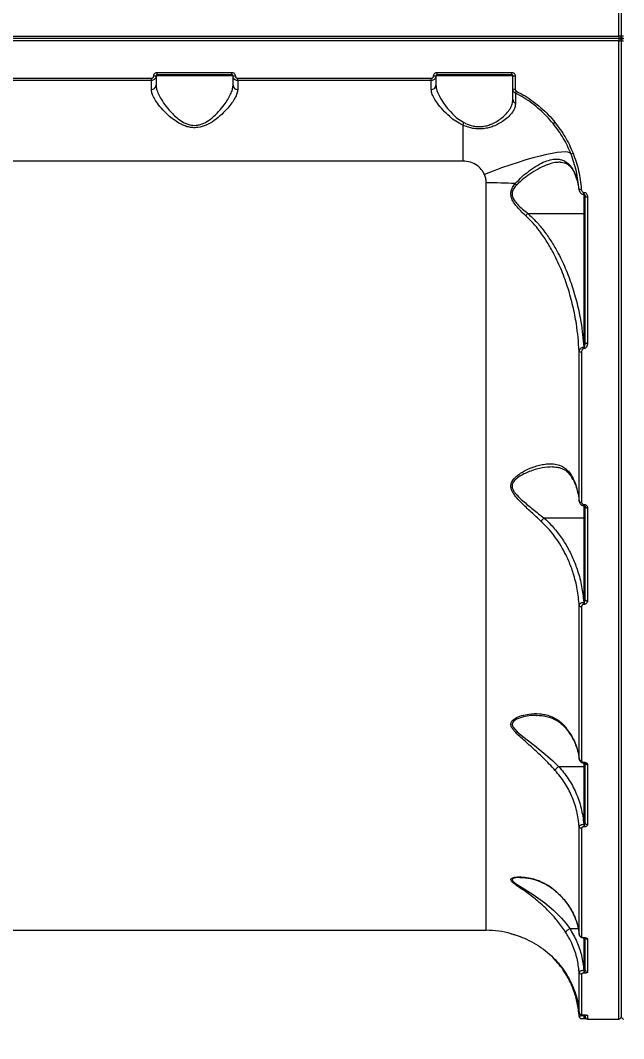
# Model space of a CAD drawing. Header units: millimetres. Extents: x -8327 to 9087, y -6583 to 5996.
# Drawn here: x -1057.7 to -799, y 2234.5 to 2670.7 of the extents above; entities that cross this region are included whole.
import ezdxf

# ---------------------------------------------------------------- set-up
doc = ezdxf.new("R2010")
doc.units = ezdxf.units.MM
for name, color, linetype in [('DIKOM_ОБЪЕКТ', 7, 'Continuous'), ('DIKOM_РАЗМЕР_ЗОНА', 7, 'Continuous'), ('DIKOM_РАЗМЕР_ОБЪЕКТА', 7, 'Continuous')]:
    doc.layers.add(name, color=color, linetype=linetype)
doc.styles.add('style1', font='arial.ttf', dxfattribs={"width": 0.8})
doc.dimstyles.new('1-50', dxfattribs={"dimtxt": 300, "dimasz": 200, "dimexe": 100, "dimexo": 0, "dimgap": 100, "dimtad": 1, "dimtxsty": 'style1', "dimcen": 200, "dimclrd": 7, "dimclre": 7, "dimclrt": 7, "dimadec": 1, "dimazin": 2, "dimtfac": 1, "dimtmove": 0, "dimatfit": 2, "dimfxl": 0, "dimlwd": 25, "dimlwe": 18, "dimarcsym": 0})

# ---------------------------------------------------------------- blocks, each defined once
blk = doc.blocks.new('*D10')
at = {"layer": 'Defpoints', "color": 0, "transparency": 16777216}
for p in [(-465.57, 4500.84), (-6842.48, -4044.98), (-465.57, -4044.98)]:
    blk.add_point(p, dxfattribs=at)
at = {"layer": 'DIKOM_РАЗМЕР_ОБЪЕКТА', "color": 7, "lineweight": 18, "transparency": 16777216}
for p, q in [((-465.57, 4500.84), (-6942.48, 4500.84)), ((-465.57, -4044.98), (-6942.48, -4044.98))]:
    blk.add_line(p, q, dxfattribs=at)
at = {"layer": 'DIKOM_РАЗМЕР_ОБЪЕКТА', "color": 7, "lineweight": 25, "transparency": 16777216}
blk.add_line((-6842.48, 4300.84), (-6842.48, -3844.98), dxfattribs=at)
at = {"layer": 'DIKOM_РАЗМЕР_ОБЪЕКТА', "color": 7, "transparency": 16777216}
for points in [[(-6875.82, 4300.84), (-6809.15, 4300.84), (-6842.48, 4500.84)], [(-6875.82, -3844.98), (-6809.15, -3844.98), (-6842.48, -4044.98)]]:
    blk.add_solid(points, dxfattribs=at)
at = {"layer": 'DIKOM_РАЗМЕР_ОБЪЕКТА', "color": 7, "transparency": 16777216, "insert": (-7095.66, 227.93), "char_height": 300, "attachment_point": 5, "rotation": 90, "style": 'style1'}
blk.add_mtext('8550', dxfattribs=at)
blk = doc.blocks.new('*D11')
at = {"layer": 'Defpoints', "color": 0, "transparency": 16777216}
for p in [(-800.04, 5995.67), (-7876.63, -5539.81), (-800.04, -5539.81)]:
    blk.add_point(p, dxfattribs=at)
at = {"layer": 'DIKOM_РАЗМЕР_ЗОНА', "color": 7, "lineweight": 18, "transparency": 16777216}
for p, q in [((-800.04, 5995.67), (-7976.63, 5995.67)), ((-800.04, -5539.81), (-7976.63, -5539.81))]:
    blk.add_line(p, q, dxfattribs=at)
at = {"layer": 'DIKOM_РАЗМЕР_ЗОНА', "color": 7, "lineweight": 25, "transparency": 16777216}
blk.add_line((-7876.63, 5795.67), (-7876.63, -5339.81), dxfattribs=at)
at = {"layer": 'DIKOM_РАЗМЕР_ЗОНА', "color": 7, "transparency": 16777216}
for points in [[(-7909.96, 5795.67), (-7843.29, 5795.67), (-7876.63, 5995.67)], [(-7909.96, -5339.81), (-7843.29, -5339.81), (-7876.63, -5539.81)]]:
    blk.add_solid(points, dxfattribs=at)
at = {"layer": 'DIKOM_РАЗМЕР_ЗОНА', "color": 7, "transparency": 16777216, "insert": (-8129.8, 227.93), "char_height": 300, "attachment_point": 5, "rotation": 90, "style": 'style1'}
blk.add_mtext('11550', dxfattribs=at)

msp = doc.modelspace()

# ---------------------------------------------------------------- linework, layer by layer
at = {"layer": 'DIKOM_ОБЪЕКТ', "color": 7, "linetype": 'Continuous', "lineweight": 15}
for p, q in [((-801.039, 2663.931), (-801.039, 3082.929)), ((-800.039, 3081.928), (-800.039, 2663.928)), ((-1285.039, 2663.931), (-801.039, 2663.931)), ((-801.039, 2662.929), (-1285.039, 2662.929)), ((-801.039, 2661.926), (-1285.039, 2661.926)), ((-801.039, 2663.931), (-801.039, 2662.929)), ((-801.039, 2662.929), (-801.039, 2661.926)), ((-801.039, 2242.928), (-801.039, 2661.926)), ((-800.039, 2663.928), (-800.039, 2661.929)), ((-800.039, 2661.929), (-800.039, 2243.928)), ((-999.039, 2648.394), (-967.039, 2648.394)), ((-999.039, 2647.428), (-999.039, 2648.394)), ((-967.039, 2647.428), (-967.039, 2648.394)), ((-879.039, 2648.394), (-847.039, 2648.394)), ((-879.039, 2647.428), (-879.039, 2648.394)), ((-847.039, 2647.428), (-847.039, 2648.394)), ((-1084.539, 2645.888), (-1001.539, 2645.888)), ((-1001.539, 2644.928), (-1084.539, 2644.928)), ((-1001.539, 2644.928), (-1001.539, 2645.888)), ((-1001.539, 2641.071), (-1001.539, 2644.928)), ((-999.54, 2646.928), (-999.54, 2642.878)), ((-966.54, 2646.928), (-999.54, 2646.928)), ((-967.039, 2647.428), (-999.039, 2647.428)), ((-966.54, 2642.878), (-966.54, 2646.928)), ((-964.539, 2645.888), (-881.539, 2645.888)), ((-964.539, 2644.928), (-964.539, 2645.888)), ((-964.539, 2644.928), (-964.539, 2641.071)), ((-881.539, 2644.928), (-964.539, 2644.928)), ((-881.539, 2644.928), (-881.539, 2645.888)), ((-881.539, 2641.071), (-881.539, 2644.928)), ((-879.539, 2646.928), (-879.539, 2642.878)), ((-846.539, 2646.928), (-879.539, 2646.928)), ((-847.039, 2647.428), (-879.039, 2647.428)), ((-846.539, 2641.315), (-846.539, 2646.928)), ((-845.539, 2646.89), (-845.539, 2641.264)), ((-868.04, 2625.835), (-868.04, 2610.426)), ((-868.04, 2610.426), (-1218.039, 2610.426)), ((-819.937, 2604.778), (-819.927, 2604.754)), ((-857.989, 2280.929), (-857.989, 2601.081)), ((-816.134, 2597.025), (-816.039, 2597.025)), ((-816.134, 2596.182), (-816.134, 2597.025)), ((-816.134, 2596.182), (-816.039, 2596.182)), ((-816.039, 2596.182), (-816.039, 2597.025)), ((-816.039, 2588.012), (-816.039, 2596.192)), ((-815.539, 2532.728), (-815.539, 2595.244)), ((-814.539, 2595.083), (-814.539, 2532.417)), ((-840.152, 2588.012), (-816.039, 2588.012)), ((-816.039, 2530.723), (-816.039, 2588.012)), ((-816.161, 2530.723), (-816.039, 2530.723)), ((-816.161, 2530.723), (-816.161, 2530.076)), ((-816.039, 2530.076), (-816.161, 2530.076)), ((-816.039, 2530.723), (-816.039, 2530.076)), ((-818.097, 2464.734), (-818.097, 2528.913)), ((-817.099, 2528.617), (-817.099, 2464.295)), ((-818.163, 2465.024), (-818.129, 2464.6)), ((-816.072, 2463.323), (-816.039, 2463.323)), ((-816.072, 2462.798), (-816.072, 2463.323)), ((-816.072, 2462.798), (-816.039, 2462.798)), ((-816.039, 2462.798), (-816.039, 2463.323)), ((-816.039, 2457.576), (-816.039, 2462.799)), ((-815.539, 2422.617), (-815.539, 2462.385)), ((-814.539, 2461.907), (-814.539, 2422.043)), ((-833.199, 2457.576), (-816.039, 2457.576)), ((-816.039, 2421.421), (-816.039, 2457.576)), ((-816.143, 2421.421), (-816.039, 2421.421)), ((-816.143, 2421.421), (-816.143, 2420.522)), ((-816.039, 2421.421), (-816.039, 2420.522)), ((-818.097, 2354.262), (-818.097, 2420.093)), ((-817.099, 2419.556), (-817.099, 2353.579)), ((-816.039, 2420.522), (-816.143, 2420.522)), ((-826.927, 2351.158), (-816.039, 2351.158)), ((-816.095, 2352.9), (-816.039, 2352.9)), ((-816.095, 2352.638), (-816.095, 2352.9)), ((-816.095, 2352.638), (-816.039, 2352.638)), ((-816.039, 2352.638), (-816.039, 2352.9)), ((-816.039, 2351.158), (-816.039, 2352.605)), ((-816.039, 2326.357), (-816.039, 2351.158)), ((-815.539, 2326.969), (-815.539, 2352.628)), ((-814.539, 2351.887), (-814.539, 2326.167)), ((-818.097, 2279.078), (-818.097, 2325.364)), ((-816.119, 2326.357), (-816.039, 2326.357)), ((-816.119, 2326.357), (-816.119, 2325.227)), ((-816.039, 2325.227), (-816.119, 2325.227)), ((-816.039, 2326.357), (-816.039, 2325.227)), ((-817.099, 2324.617), (-817.099, 2278.229)), ((-843.169, 2303.482), (-843.593, 2303.484)), ((-822.154, 2281.699), (-818.524, 2281.699)), ((-1228.089, 2280.929), (-857.989, 2280.929)), ((-816.119, 2277.818), (-816.039, 2277.818)), ((-816.119, 2277.735), (-816.119, 2277.818)), ((-816.119, 2277.735), (-816.039, 2277.735)), ((-816.119, 2277.735), (-816.119, 2277.735)), ((-816.039, 2277.735), (-816.039, 2277.818)), ((-816.039, 2263.817), (-816.039, 2277.735)), ((-815.539, 2263.942), (-815.539, 2277.569)), ((-814.539, 2277.192), (-814.539, 2262.99)), ((-816.095, 2263.817), (-816.039, 2263.817)), ((-816.095, 2263.817), (-816.095, 2262.534)), ((-816.039, 2263.817), (-816.039, 2262.534)), ((-818.097, 2245.724), (-818.097, 2263.115)), ((-817.099, 2262.231), (-817.099, 2244.801)), ((-816.039, 2262.534), (-816.095, 2262.534)), ((-816.143, 2244.691), (-816.039, 2244.691)), ((-816.143, 2244.687), (-816.143, 2244.691)), ((-816.143, 2244.687), (-816.039, 2244.687)), ((-816.107, 2244.685), (-816.072, 2244.432)), ((-816.072, 2244.432), (-816.039, 2244.432)), ((-816.072, 2244.432), (-816.072, 2243.097)), ((-816.072, 2243.097), (-816.039, 2243.097)), ((-816.039, 2244.687), (-816.039, 2244.691)), ((-816.039, 2244.432), (-816.039, 2244.684)), ((-816.039, 2244.432), (-816.039, 2243.097)), ((-815.539, 2243.928), (-815.539, 2244.532)), ((-814.539, 2244.525), (-814.539, 2242.928)), ((-814.539, 2242.928), (-801.039, 2242.928))]:
    msp.add_line(p, q, dxfattribs=at)
at = {"layer": 'DIKOM_ОБЪЕКТ', "color": 7, "linetype": 'Continuous', "lineweight": 15, "flags": 128}
for points in [[(-821.646, 2613.544), (-822.123, 2613.959), (-822.962, 2614.222), (-824.155, 2614.332), (-825.689, 2614.287), (-827.549, 2614.086), (-829.717, 2613.733), (-832.172, 2613.232), (-834.89, 2612.585), (-837.843, 2611.802), (-841.002, 2610.888), (-844.336, 2609.853), (-847.813, 2608.707), (-851.398, 2607.462), (-855.055, 2606.129), (-858.749, 2604.723)], [(-819.993, 2605.107), (-819.963, 2604.855), (-819.937, 2604.778)], [(-815.539, 2588.177), (-815.549, 2588.145), (-815.577, 2588.114), (-815.624, 2588.085), (-815.686, 2588.06), (-815.762, 2588.04), (-815.848, 2588.025), (-815.942, 2588.015), (-816.039, 2588.012)], [(-815.539, 2532.728), (-815.52, 2532.667), (-815.463, 2532.609), (-815.371, 2532.555), (-815.246, 2532.508), (-815.095, 2532.469), (-814.922, 2532.44), (-814.735, 2532.423), (-814.539, 2532.417)], [(-818.097, 2464.734), (-818.066, 2464.647), (-818.001, 2464.564), (-817.904, 2464.488), (-817.78, 2464.422), (-817.632, 2464.368), (-817.465, 2464.328), (-817.285, 2464.304), (-817.099, 2464.295)], [(-815.539, 2462.385), (-815.52, 2462.292), (-815.463, 2462.202), (-815.371, 2462.12), (-815.246, 2462.047), (-815.095, 2461.987), (-814.922, 2461.943), (-814.735, 2461.916), (-814.539, 2461.907)], [(-815.539, 2457.737), (-815.549, 2457.706), (-815.577, 2457.675), (-815.624, 2457.648), (-815.686, 2457.623), (-815.762, 2457.603), (-815.848, 2457.588), (-815.942, 2457.579), (-816.039, 2457.576)], [(-815.539, 2422.617), (-815.52, 2422.505), (-815.463, 2422.397), (-815.371, 2422.298), (-815.246, 2422.211), (-815.095, 2422.14), (-814.922, 2422.087), (-814.735, 2422.054), (-814.539, 2422.043)], [(-836.477, 2372.892), (-838.775, 2372.894), (-841.993, 2372.382), (-844.956, 2371.337), (-846.438, 2370.249), (-846.86, 2369.278), (-846.678, 2368.342), (-846.549, 2368.083), (-845.754, 2367.013), (-844.709, 2365.99), (-842.311, 2364.007), (-837.363, 2360.165), (-832.383, 2356.128), (-829.596, 2353.672), (-826.93, 2351.158), (-826.93, 2351.157), (-826.93, 2351.157)], [(-815.539, 2351.321), (-815.549, 2351.289), (-815.577, 2351.259), (-815.624, 2351.231), (-815.686, 2351.206), (-815.762, 2351.186), (-815.848, 2351.17), (-815.942, 2351.161), (-816.039, 2351.158)], [(-843.593, 2303.484), (-844.699, 2303.488), (-846.352, 2303.128), (-846.83, 2302.728), (-846.734, 2302.183), (-846.729, 2302.175), (-846.582, 2301.985), (-845.372, 2301.009), (-842.789, 2299.409), (-837.854, 2296.318), (-832.849, 2292.708), (-829.188, 2289.567), (-825.75, 2286.102), (-823.88, 2283.93), (-822.162, 2281.699), (-822.161, 2281.697), (-822.161, 2281.697)]]:
    msp.add_lwpolyline(points, dxfattribs=at)
at = {"layer": 'DIKOM_ОБЪЕКТ', "color": 7, "linetype": 'Continuous', "lineweight": 15}
for centre, radius, start, end in [((-800.8, 2554.813), 109.118, 89.60086, 90.12591), ((-801.039, 2663.928), 1, 270, 0), ((-801.039, 2661.928), 1, 0, 90), ((-800.746, 2748.773), 86.847, 269.80677, 270.46646), ((-799.279, 2554.76), 109.171, 89.87417, 90.39902), ((-799.039, 2663.928), 1, 180, 270), ((-799.039, 2661.928), 1, 90, 180), ((-799.332, 2748.823), 86.898, 269.53371, 270.1931), ((-1000.29, 2653.467), 6.581, 267.82465, 276.54487), ((-965.789, 2653.476), 6.59, 263.46048, 272.17105), ((-880.29, 2653.469), 6.583, 267.82618, 276.54334), ((-845.789, 2653.467), 6.581, 263.45513, 272.17535), ((-1001.448, 2642.98), 1.911, 267.24616, 356.95279), ((-964.631, 2642.98), 1.911, 183.05735, 272.75049), ((-881.448, 2642.98), 1.911, 267.24951, 356.94265), ((-845.79, 2646.13), 4.872, 261.15423, 272.94927), ((-853.671, 2644.509), 9.616, 328.82578, 334.50277), ((-844.78, 2636.883), 1.761, 181.82841, 248.86806), ((-874.417, 2629.797), 7.508, 328.15119, 337.14053), ((-830.888, 2629.629), 3.541, 297.42811, 312.82021), ((-821.802, 2615.921), 2.382, 273.76967, 297.07182), ((-857.866, 2364.717), 236.364, 87.00389, 90.02989), ((-841.308, 2605.229), 6.137, 226.76814, 234.31765), ((-817.561, 2600.262), 1.972, 250.87535, 280.19289), ((-814.782, 2596.755), 1.69, 243.39425, 278.27075), ((-834.021, 2582.033), 8.564, 135.72003, 144.59758), ((-817.302, 2529.762), 1.163, 226.87458, 280.02624), ((-817.249, 2420.473), 0.929, 204.11883, 279.26659), ((-817.203, 2354.498), 0.925, 194.80412, 276.41751), ((-814.638, 2352.829), 0.947, 200.98778, 275.9509), ((-817.178, 2325.55), 0.937, 191.50243, 274.84988), ((-814.628, 2327.08), 0.918, 186.99049, 275.5734), ((-857.989, 2240.928), 40, 74.5152, 90), ((-817.135, 2279.197), 0.968, 187.04495, 272.13936), ((-814.551, 2278.22), 1.029, 217.70968, 270.63968), ((-814.562, 2263.967), 0.977, 181.45813, 271.35397), ((-817.12, 2263.213), 0.982, 185.68249, 271.19172), ((-817.101, 2245.799), 0.998, 184.34689, 270.10476), ((-814.539, 2243.928), 1, 180, 270), ((-814.54, 2245.528), 1.003, 243.22775, 270.01177), ((-801.039, 2243.928), 1, 270, 0), ((-799.039, 2243.928), 1, 180, 270)]:
    msp.add_arc(centre, radius, start, end, dxfattribs=at)
for points, knots in [([(-1000.539, 2646.89), (-1000.532, 2647.001), (-1000.514, 2647.281), (-1000.334, 2647.704), (-999.995, 2648.085), (-999.545, 2648.344), (-999.208, 2648.377), (-999.039, 2648.394)], [0, 0, 0, 0, 0.1418074, 0.3567511, 0.571307, 0.7856827, 1, 1, 1, 1]), ([(-967.039, 2648.394), (-966.929, 2648.387), (-966.651, 2648.368), (-966.229, 2648.188), (-965.848, 2647.848), (-965.589, 2647.398), (-965.556, 2647.059), (-965.539, 2646.89)], [0, 0, 0, 0, 0.1406966, 0.3551322, 0.5698777, 0.7849253, 1, 1, 1, 1]), ([(-880.539, 2646.89), (-880.532, 2647.001), (-880.514, 2647.281), (-880.334, 2647.704), (-879.995, 2648.085), (-879.545, 2648.344), (-879.208, 2648.377), (-879.039, 2648.394)], [0, 0, 0, 0, 0.1418159, 0.3567339, 0.57137, 0.7856698, 1, 1, 1, 1]), ([(-847.039, 2648.394), (-846.929, 2648.387), (-846.651, 2648.368), (-846.229, 2648.188), (-845.848, 2647.848), (-845.589, 2647.397), (-845.556, 2647.059), (-845.539, 2646.89)], [0, 0, 0, 0, 0.1406037, 0.3551452, 0.5699027, 0.7849133, 1, 1, 1, 1]), ([(-999.54, 2646.928), (-999.549, 2646.781), (-999.574, 2646.408), (-999.814, 2645.846), (-1000.266, 2645.339), (-1000.865, 2644.995), (-1001.315, 2644.951), (-1001.539, 2644.928)], [0, 0, 0, 0, 0.14174622, 0.35640857, 0.57095612, 0.78544764, 1, 1, 1, 1]), ([(-1001.539, 2645.888), (-1001.427, 2645.899), (-1001.202, 2645.921), (-1000.903, 2646.094), (-1000.676, 2646.348), (-1000.557, 2646.63), (-1000.544, 2646.816), (-1000.539, 2646.89)], [0, 0, 0, 0, 0.2141783, 0.4285698, 0.643208, 0.8580825, 1, 1, 1, 1]), ([(-999.039, 2647.428), (-999.096, 2647.423), (-999.208, 2647.412), (-999.358, 2647.326), (-999.471, 2647.199), (-999.531, 2647.058), (-999.537, 2646.965), (-999.54, 2646.928)], [0, 0, 0, 0, 0.2139889, 0.4282632, 0.6427117, 0.8577984, 1, 1, 1, 1]), ([(-966.54, 2646.928), (-966.545, 2646.985), (-966.556, 2647.097), (-966.642, 2647.247), (-966.769, 2647.36), (-966.91, 2647.42), (-967.003, 2647.426), (-967.039, 2647.428)], [0, 0, 0, 0, 0.21530992, 0.43072432, 0.64527714, 0.85960956, 1, 1, 1, 1]), ([(-964.539, 2644.928), (-964.686, 2644.938), (-965.057, 2644.963), (-965.62, 2645.202), (-966.128, 2645.654), (-966.473, 2646.254), (-966.517, 2646.704), (-966.54, 2646.928)], [0, 0, 0, 0, 0.14072, 0.3554797, 0.5703083, 0.7851707, 1, 1, 1, 1]), ([(-965.539, 2646.89), (-965.528, 2646.778), (-965.506, 2646.552), (-965.334, 2646.252), (-965.08, 2646.025), (-964.799, 2645.905), (-964.613, 2645.893), (-964.539, 2645.888)], [0, 0, 0, 0, 0.2151818, 0.4301697, 0.6449691, 0.8594255, 1, 1, 1, 1]), ([(-879.539, 2646.928), (-879.549, 2646.781), (-879.574, 2646.408), (-879.814, 2645.846), (-880.266, 2645.339), (-880.865, 2644.995), (-881.315, 2644.951), (-881.539, 2644.928)], [0, 0, 0, 0, 0.1417421, 0.3564272, 0.5709686, 0.7854539, 1, 1, 1, 1]), ([(-881.539, 2645.888), (-881.427, 2645.899), (-881.202, 2645.921), (-880.903, 2646.094), (-880.677, 2646.348), (-880.556, 2646.63), (-880.544, 2646.816), (-880.539, 2646.89)], [0, 0, 0, 0, 0.21430542, 0.42867406, 0.6431883, 0.85809768, 1, 1, 1, 1]), ([(-879.039, 2647.428), (-879.096, 2647.423), (-879.208, 2647.412), (-879.358, 2647.326), (-879.471, 2647.199), (-879.531, 2647.058), (-879.537, 2646.965), (-879.539, 2646.928)], [0, 0, 0, 0, 0.2140098, 0.4280394, 0.6427104, 0.857818, 1, 1, 1, 1]), ([(-846.539, 2646.928), (-846.545, 2646.985), (-846.556, 2647.097), (-846.642, 2647.247), (-846.769, 2647.36), (-846.91, 2647.42), (-847.003, 2647.426), (-847.039, 2647.428)], [0, 0, 0, 0, 0.21532164, 0.43074776, 0.64553889, 0.85960192, 1, 1, 1, 1]), ([(-964.539, 2641.071), (-964.601, 2640.526), (-964.726, 2639.417), (-965.649, 2637.444), (-967.002, 2635.315), (-968.874, 2632.947), (-971.336, 2630.369), (-974.412, 2627.799), (-977.829, 2625.755), (-980.941, 2624.809), (-983.386, 2624.679), (-985.255, 2624.895), (-987.101, 2625.416), (-989.206, 2626.332), (-991.464, 2627.717), (-994.103, 2629.799), (-996.711, 2632.365), (-998.919, 2635.066), (-1000.464, 2637.492), (-1001.372, 2639.48), (-1001.487, 2640.572), (-1001.539, 2641.071)], [0, 0, 0, 0, 0.0545834, 0.1110314, 0.165947, 0.2220147, 0.2890712, 0.3579619, 0.4226743, 0.4774027, 0.5047503, 0.5330994, 0.5623539, 0.5923827, 0.6398895, 0.6885856, 0.7592828, 0.8320601, 0.8901594, 0.9498665, 1, 1, 1, 1]), ([(-999.54, 2642.878), (-999.492, 2642.354), (-999.391, 2641.218), (-998.588, 2639.137), (-997.233, 2636.624), (-995.264, 2633.779), (-992.969, 2631.105), (-990.592, 2628.89), (-988.6, 2627.438), (-986.693, 2626.454), (-984.761, 2625.8), (-983.03, 2625.656), (-981.408, 2625.847), (-980.123, 2626.173), (-977.932, 2627.119), (-975.334, 2628.955), (-972.607, 2631.635), (-970.427, 2634.319), (-968.744, 2636.82), (-967.549, 2639.029), (-966.714, 2641.113), (-966.598, 2642.284), (-966.54, 2642.878)], [0, 0, 0, 0, 0.0507141, 0.1099133, 0.170725, 0.2426519, 0.3164748, 0.3637487, 0.4119895, 0.4400455, 0.4688592, 0.5100987, 0.521085, 0.546817, 0.5734101, 0.6369347, 0.7046128, 0.7741506, 0.8302516, 0.8873308, 0.9428804, 1, 1, 1, 1]), ([(-868.04, 2625.835), (-869.062, 2626.357), (-871.112, 2627.404), (-873.956, 2629.68), (-876.662, 2632.295), (-878.882, 2635.02), (-880.435, 2637.437), (-881.366, 2639.455), (-881.484, 2640.557), (-881.539, 2641.071)], [0, 0, 0, 0, 0.12814653, 0.25673435, 0.42681167, 0.59688083, 0.73730977, 0.87757177, 1, 1, 1, 1]), ([(-879.539, 2642.878), (-879.49, 2642.338), (-879.384, 2641.182), (-878.557, 2639.071), (-877.186, 2636.549), (-875.205, 2633.696), (-872.824, 2630.965), (-870.285, 2628.572), (-868.436, 2627.449), (-867.499, 2626.88)], [0, 0, 0, 0, 0.1227089, 0.26246, 0.4060128, 0.5749232, 0.7482601, 0.872362, 1, 1, 1, 1]), ([(-845.443, 2639.531), (-845.495, 2639.559), (-845.744, 2639.694), (-846.127, 2640.042), (-846.473, 2640.64), (-846.517, 2641.09), (-846.539, 2641.315)], [0, 0, 0, 0, 0.0805659, 0.3870606, 0.693617, 1, 1, 1, 1]), ([(-846.539, 2636.826), (-846.539, 2637.673), (-846.539, 2639.415), (-846.539, 2640.989), (-846.539, 2641.206), (-846.539, 2641.315)], [0, 0, 0, 0, 0.3175214, 0.6539196, 1, 1, 1, 1]), ([(-845.539, 2641.264), (-845.528, 2641.151), (-845.506, 2640.925), (-845.333, 2640.626), (-845.142, 2640.452), (-845.017, 2640.384), (-844.991, 2640.37)], [0, 0, 0, 0, 0.3066727, 0.6131873, 0.9195053, 1, 1, 1, 1]), ([(-845.443, 2639.531), (-845.442, 2639.435), (-845.439, 2639.241), (-845.43, 2637.833), (-845.421, 2636.352), (-845.416, 2635.488), (-845.414, 2635.24)], [0, 0, 0, 0, 0.3362302, 0.6822337, 0.9087819, 1, 1, 1, 1]), ([(-829.256, 2626.486), (-831.095, 2628.547), (-833.88, 2631.669), (-838.268, 2635.162), (-841.755, 2637.552), (-844.226, 2638.878), (-845.443, 2639.531)], [0, 0, 0, 0, 0.3951671, 0.5986672, 0.8021786, 1, 1, 1, 1]), ([(-844.991, 2640.37), (-843.75, 2639.701), (-841.266, 2638.364), (-837.768, 2635.977), (-834.439, 2633.301), (-831.303, 2630.338), (-829.421, 2628.133), (-828.48, 2627.031)], [0, 0, 0, 0, 0.1976857, 0.3953851, 0.5930936, 0.7965396, 1, 1, 1, 1]), ([(-845.414, 2635.24), (-845.474, 2634.626), (-845.596, 2633.38), (-846.601, 2631.466), (-848.178, 2629.557), (-850.176, 2627.864), (-852.468, 2626.417), (-854.684, 2625.38), (-856.928, 2624.659), (-859.071, 2624.25), (-861.351, 2624.142), (-864.196, 2624.442), (-866.446, 2625.137), (-867.826, 2625.741), (-868.04, 2625.835)], [0, 0, 0, 0, 0.10847684, 0.22021734, 0.32764457, 0.43830326, 0.52379708, 0.61150316, 0.67450955, 0.73908705, 0.80276938, 0.86889279, 0.97972773, 1, 1, 1, 1]), ([(-867.499, 2626.88), (-867.303, 2626.782), (-866.048, 2626.154), (-864.064, 2625.453), (-861.561, 2625.137), (-860.152, 2625.187), (-858.723, 2625.366), (-857.279, 2625.687), (-855.217, 2626.45), (-853.147, 2627.553), (-851.035, 2629.062), (-849.155, 2630.852), (-847.688, 2632.836), (-846.726, 2634.857), (-846.602, 2636.164), (-846.539, 2636.826)], [0, 0, 0, 0, 0.0200969, 0.1287264, 0.1852695, 0.2440013, 0.2548611, 0.3167945, 0.3805876, 0.4664175, 0.5546284, 0.663825, 0.7761658, 0.886557, 1, 1, 1, 1]), ([(-821.646, 2613.544), (-822.654, 2615.816), (-824.693, 2620.413), (-827.723, 2624.446), (-829.256, 2626.486)], [0, 0, 0, 0, 0.4941579, 1, 1, 1, 1]), ([(-828.48, 2627.031), (-826.951, 2624.995), (-823.856, 2620.875), (-821.772, 2616.177), (-820.718, 2613.8)], [0, 0, 0, 0, 0.49416821, 1, 1, 1, 1]), ([(-818.207, 2598.399), (-818.478, 2600.953), (-819.025, 2606.125), (-820.765, 2611.051), (-821.646, 2613.544)], [0, 0, 0, 0, 0.493842, 1, 1, 1, 1]), ([(-820.718, 2613.8), (-819.84, 2611.315), (-818.06, 2606.281), (-817.497, 2600.996), (-817.212, 2598.321)], [0, 0, 0, 0, 0.49384421, 1, 1, 1, 1]), ([(-858.749, 2604.723), (-859.016, 2605.242), (-859.765, 2606.696), (-861.771, 2608.621), (-864.721, 2610.137), (-866.926, 2610.329), (-868.04, 2610.426)], [0, 0, 0, 0, 0.1529661, 0.4283752, 0.7114369, 1, 1, 1, 1]), ([(-845.512, 2600.758), (-844.538, 2601.805), (-842.59, 2603.902), (-839.293, 2606.459), (-835.988, 2608.687), (-832.787, 2610.292), (-829.865, 2611.2), (-827.362, 2611.401), (-825.187, 2610.951), (-823.319, 2609.947), (-821.687, 2608.3), (-820.617, 2606.565), (-820.114, 2605.39), (-819.993, 2605.107)], [0, 0, 0, 0, 0.10367808, 0.20754412, 0.32057453, 0.43354139, 0.53381274, 0.63400169, 0.71848951, 0.80291191, 0.88795929, 0.97292515, 1, 1, 1, 1]), ([(-826.297, 2609.908), (-826.981, 2609.896), (-828.591, 2609.87), (-831.448, 2609.032), (-834.824, 2607.562), (-838.307, 2605.509), (-841.758, 2603.136), (-843.838, 2601.214), (-844.888, 2600.244)], [0, 0, 0, 0, 0.1225427, 0.2885967, 0.4728293, 0.6613433, 0.8291017, 1, 1, 1, 1]), ([(-826.301, 2609.939), (-826.127, 2609.947), (-825.484, 2609.973), (-824.513, 2609.753), (-823.403, 2609.297), (-822.443, 2608.603), (-821.561, 2607.687), (-820.778, 2606.526), (-820.23, 2605.525), (-819.993, 2604.883), (-819.944, 2604.75)], [0, 0, 0, 0, 0.06228844, 0.23081325, 0.40626902, 0.5534161, 0.69226467, 0.83998276, 0.96686737, 1, 1, 1, 1]), ([(-857.989, 2601.081), (-857.99, 2601.139), (-857.994, 2601.779), (-858.122, 2603.033), (-858.537, 2604.152), (-858.749, 2604.723)], [0, 0, 0, 0, 0.04684276, 0.51425449, 1, 1, 1, 1]), ([(-819.993, 2605.107), (-819.625, 2604.128), (-818.798, 2601.929), (-818.418, 2599.658), (-818.207, 2598.399)], [0, 0, 0, 0, 0.4451135, 1, 1, 1, 1]), ([(-819.989, 2604.76), (-819.9, 2604.545), (-819.437, 2603.436), (-818.824, 2601.388), (-818.373, 2599.419), (-818.266, 2598.363), (-818.254, 2598.24)], [0, 0, 0, 0, 0.1011207, 0.5220014, 0.9441431, 1, 1, 1, 1]), ([(-841.002, 2586.994), (-841.737, 2587.68), (-843.216, 2589.059), (-845.126, 2591.158), (-846.631, 2593.303), (-847.429, 2595.332), (-847.4, 2597.353), (-846.722, 2599.145), (-845.926, 2600.206), (-845.512, 2600.758)], [0, 0, 0, 0, 0.1836436, 0.3692309, 0.5090729, 0.652207, 0.7508437, 0.8702118, 1, 1, 1, 1]), ([(-844.888, 2600.244), (-845.321, 2599.76), (-846.138, 2598.845), (-846.869, 2597.246), (-846.899, 2595.523), (-846.409, 2594.377), (-845.648, 2593.13), (-844.458, 2591.7), (-842.47, 2589.834), (-840.925, 2588.62), (-840.152, 2588.012)], [0, 0, 0, 0, 0.1297904, 0.2451217, 0.3384577, 0.4557931, 0.4772348, 0.6177333, 0.8086953, 1, 1, 1, 1]), ([(-818.184, 2598.249), (-818.182, 2598.21), (-818.166, 2597.86), (-817.923, 2597.279), (-817.423, 2596.637), (-816.811, 2596.289), (-816.352, 2596.141), (-816.136, 2596.183), (-816.132, 2596.184)], [0, 0, 0, 0, 0.0374356, 0.3320799, 0.5751396, 0.7923738, 0.9964118, 1, 1, 1, 1]), ([(-817.212, 2598.321), (-817.187, 2598.155), (-817.138, 2597.828), (-816.908, 2597.425), (-816.623, 2597.162), (-816.358, 2597.041), (-816.196, 2597.029), (-816.134, 2597.025)], [0, 0, 0, 0, 0.27349524, 0.53930989, 0.73864437, 0.89897142, 1, 1, 1, 1]), ([(-816.1, 2596.171), (-816.084, 2596.175), (-816.054, 2596.184), (-816.002, 2596.18), (-815.934, 2596.155), (-815.821, 2596.074), (-815.674, 2595.877), (-815.555, 2595.583), (-815.557, 2595.351), (-815.558, 2595.243)], [0, 0, 0, 0, 0.0414649, 0.0760092, 0.1212367, 0.2248702, 0.4218138, 0.7317733, 1, 1, 1, 1]), ([(-816.039, 2597.025), (-815.93, 2597.016), (-815.676, 2596.994), (-815.286, 2596.793), (-814.902, 2596.404), (-814.601, 2595.81), (-814.561, 2595.334), (-814.539, 2595.083)], [0, 0, 0, 0, 0.120536, 0.2783676, 0.4706366, 0.7208555, 1, 1, 1, 1]), ([(-818.097, 2528.913), (-818.405, 2532.849), (-818.916, 2539.376), (-820.732, 2548.36), (-822.808, 2555.961), (-825.5, 2563.451), (-828.541, 2570.061), (-831.764, 2575.749), (-834.768, 2580.132), (-837.834, 2583.919), (-839.943, 2585.966), (-841.002, 2586.994)], [0, 0, 0, 0, 0.1867539, 0.3097298, 0.4327031, 0.5585121, 0.6842844, 0.7740112, 0.8643088, 0.9318927, 1, 1, 1, 1]), ([(-840.152, 2588.012), (-838.898, 2586.842), (-836.388, 2584.501), (-833.113, 2580.494), (-830.137, 2576.228), (-827.021, 2570.928), (-823.962, 2564.596), (-821.134, 2557.136), (-818.911, 2549.425), (-817.046, 2540.605), (-816.483, 2534.325), (-816.161, 2530.723)], [0, 0, 0, 0, 0.0792683, 0.1585954, 0.2405899, 0.3226077, 0.4472339, 0.5718925, 0.6998626, 0.8278386, 1, 1, 1, 1]), ([(-818.097, 2528.913), (-818.063, 2529.146), (-817.995, 2529.605), (-817.584, 2530.16), (-817.096, 2530.499), (-816.627, 2530.68), (-816.319, 2530.709), (-816.161, 2530.723)], [0, 0, 0, 0, 0.2704733, 0.5335592, 0.7181685, 0.8553188, 1, 1, 1, 1]), ([(-816.161, 2530.076), (-816.241, 2530.067), (-816.4, 2530.049), (-816.635, 2529.903), (-816.876, 2529.622), (-817.062, 2529.171), (-817.087, 2528.807), (-817.099, 2528.617)], [0, 0, 0, 0, 0.1205959, 0.2405612, 0.4168238, 0.6949569, 1, 1, 1, 1]), ([(-816.039, 2530.723), (-816.022, 2530.725), (-815.984, 2530.73), (-815.919, 2530.776), (-815.806, 2530.92), (-815.577, 2531.57), (-815.556, 2532.21), (-815.539, 2532.728)], [0, 0, 0, 0, 0.0239961, 0.0534771, 0.1070989, 0.2794355, 1, 1, 1, 1]), ([(-814.539, 2532.417), (-814.561, 2532.112), (-814.602, 2531.525), (-814.909, 2530.8), (-815.298, 2530.35), (-815.67, 2530.119), (-815.916, 2530.09), (-816.039, 2530.076)], [0, 0, 0, 0, 0.3047257, 0.58765, 0.7664583, 0.8828511, 1, 1, 1, 1]), ([(-834.382, 2456.072), (-835.817, 2457.387), (-838.722, 2460.05), (-842.504, 2463.595), (-845.058, 2466.338), (-846.415, 2468.19), (-847.19, 2469.676), (-847.495, 2471.234), (-847.157, 2472.844), (-846.162, 2474.316), (-844.77, 2475.63), (-842.663, 2477.124), (-839.423, 2478.835), (-835.866, 2480.061), (-832.745, 2480.653), (-830.266, 2480.816), (-827.726, 2480.559), (-825.395, 2479.74), (-823.45, 2478.401), (-821.962, 2476.779), (-821.201, 2475.37), (-820.855, 2474.73)], [0, 0, 0, 0, 0.0913263, 0.1848751, 0.239018, 0.2664365, 0.2946542, 0.3210552, 0.3475138, 0.3830352, 0.4182932, 0.45363, 0.5268346, 0.6259281, 0.6770924, 0.7282368, 0.7903857, 0.8540576, 0.9046377, 0.9566744, 1, 1, 1, 1]), ([(-829.547, 2479.381), (-830.989, 2479.318), (-834.035, 2479.184), (-838.019, 2477.982), (-841.266, 2476.698), (-843.547, 2475.514), (-845.395, 2474.118), (-846.604, 2472.651), (-846.973, 2471.196), (-846.649, 2469.83), (-845.895, 2468.572), (-845.194, 2467.74), (-844.045, 2466.496), (-841.711, 2464.366), (-837.772, 2461.165), (-834.724, 2458.772), (-833.199, 2457.576)], [0, 0, 0, 0, 0.128951, 0.2721495, 0.3392689, 0.4064234, 0.4729991, 0.520165, 0.5541636, 0.5880796, 0.6224427, 0.6570293, 0.6626848, 0.7379023, 0.8689192, 1, 1, 1, 1]), ([(-829.573, 2479.443), (-829.068, 2479.433), (-827.909, 2479.411), (-826.352, 2479.065), (-824.917, 2478.541), (-823.728, 2477.782), (-822.612, 2476.715), (-821.663, 2475.481), (-821.145, 2474.492), (-820.918, 2474.057)], [0, 0, 0, 0, 0.1332463, 0.3055978, 0.4476309, 0.5938008, 0.7432454, 0.8872437, 1, 1, 1, 1]), ([(-820.855, 2474.73), (-820.858, 2474.711), (-820.885, 2474.55), (-820.893, 2474.352), (-820.796, 2474.227), (-820.779, 2474.204)], [0, 0, 0, 0, 0.1036097, 0.8366278, 1, 1, 1, 1]), ([(-820.855, 2474.73), (-820.728, 2474.457), (-819.931, 2472.742), (-818.745, 2469.432), (-818.315, 2466.32), (-818.097, 2464.734)], [0, 0, 0, 0, 0.08497564, 0.53345744, 1, 1, 1, 1]), ([(-820.796, 2474.194), (-820.778, 2474.16), (-820.285, 2473.256), (-819.572, 2471.403), (-818.723, 2468.64), (-818.267, 2466.5), (-818.181, 2465.287), (-818.163, 2465.024)], [0, 0, 0, 0, 0.0114448, 0.3103707, 0.6119724, 0.9158222, 1, 1, 1, 1]), ([(-818.087, 2464.619), (-818.088, 2464.604), (-818.102, 2464.349), (-817.906, 2463.856), (-817.454, 2463.265), (-816.797, 2462.866), (-816.304, 2462.83), (-816.072, 2462.813)], [0, 0, 0, 0, 0.0155026, 0.2612879, 0.5139293, 0.7710171, 1, 1, 1, 1]), ([(-817.099, 2464.295), (-817.087, 2464.181), (-817.061, 2463.951), (-816.863, 2463.648), (-816.577, 2463.427), (-816.292, 2463.333), (-816.123, 2463.325), (-816.072, 2463.323)], [0, 0, 0, 0, 0.2336802, 0.4673206, 0.6955799, 0.9087423, 1, 1, 1, 1]), ([(-816.04, 2462.795), (-816.015, 2462.795), (-815.945, 2462.796), (-815.834, 2462.765), (-815.716, 2462.705), (-815.615, 2462.612), (-815.547, 2462.499), (-815.55, 2462.424), (-815.551, 2462.385)], [0, 0, 0, 0, 0.0676384, 0.1856249, 0.324257, 0.5016246, 0.7458755, 1, 1, 1, 1]), ([(-816.039, 2463.323), (-815.964, 2463.32), (-815.717, 2463.309), (-815.303, 2463.173), (-814.884, 2462.855), (-814.595, 2462.411), (-814.558, 2462.075), (-814.539, 2461.907)], [0, 0, 0, 0, 0.0931174, 0.3039175, 0.5301793, 0.76513, 1, 1, 1, 1]), ([(-834.382, 2456.072), (-834.355, 2456.12), (-834.266, 2456.275), (-834.04, 2456.61), (-833.666, 2457.088), (-833.357, 2457.413), (-833.203, 2457.575)], [0, 0, 0, 0, 0.1074455, 0.3494892, 0.6746923, 1, 1, 1, 1]), ([(-818.097, 2420.093), (-818.32, 2422.407), (-818.77, 2427.066), (-820.394, 2433.42), (-822.802, 2439.956), (-825.595, 2445.33), (-828.778, 2449.952), (-831.428, 2453.203), (-833.42, 2455.137), (-834.382, 2456.072)], [0, 0, 0, 0, 0.1738761, 0.3501391, 0.4880592, 0.6922734, 0.7971155, 0.9019381, 1, 1, 1, 1]), ([(-833.199, 2457.576), (-833.2, 2457.576), (-833.201, 2457.576), (-833.202, 2457.575), (-833.203, 2457.575), (-833.203, 2457.575)], [0, 0, 0, 0, 0.4598978, 0.8133053, 1, 1, 1, 1]), ([(-833.203, 2457.575), (-832.193, 2456.622), (-829.769, 2454.336), (-826.45, 2450.256), (-823.307, 2445.416), (-820.721, 2440.288), (-818.556, 2434.57), (-816.885, 2428.271), (-816.39, 2423.705), (-816.143, 2421.421)], [0, 0, 0, 0, 0.099976, 0.2399013, 0.380321, 0.520385, 0.6601433, 0.8300701, 1, 1, 1, 1]), ([(-818.097, 2420.093), (-818.095, 2420.118), (-818.085, 2420.292), (-817.967, 2420.594), (-817.638, 2420.943), (-817.208, 2421.198), (-816.703, 2421.372), (-816.331, 2421.405), (-816.143, 2421.421)], [0, 0, 0, 0, 0.039141, 0.268321, 0.4663457, 0.6436266, 0.8198936, 1, 1, 1, 1]), ([(-816.039, 2421.421), (-816.014, 2421.424), (-815.963, 2421.43), (-815.863, 2421.488), (-815.753, 2421.618), (-815.647, 2421.847), (-815.567, 2422.165), (-815.541, 2422.434), (-815.54, 2422.595), (-815.539, 2422.617)], [0, 0, 0, 0, 0.0552079, 0.1098624, 0.2436615, 0.4174553, 0.6518268, 0.9517755, 1, 1, 1, 1]), ([(-814.539, 2422.043), (-814.54, 2422.015), (-814.544, 2421.808), (-814.627, 2421.452), (-814.88, 2421.041), (-815.212, 2420.751), (-815.603, 2420.56), (-815.894, 2420.535), (-816.039, 2420.522)], [0, 0, 0, 0, 0.0392111, 0.2872482, 0.4951707, 0.6709704, 0.8353091, 1, 1, 1, 1]), ([(-816.143, 2420.522), (-816.237, 2420.514), (-816.426, 2420.498), (-816.678, 2420.375), (-816.888, 2420.19), (-817.045, 2419.931), (-817.096, 2419.707), (-817.099, 2419.575), (-817.099, 2419.556)], [0, 0, 0, 0, 0.1674035, 0.3345181, 0.5091132, 0.7129944, 0.9576486, 1, 1, 1, 1]), ([(-828.408, 2349.439), (-829.237, 2350.341), (-830.91, 2352.159), (-834.211, 2355.464), (-838.323, 2359.291), (-842.368, 2362.81), (-845.034, 2365.298), (-846.377, 2366.811), (-847.206, 2368.052), (-847.524, 2369.351), (-846.987, 2370.677), (-845.383, 2371.948), (-842.804, 2372.976), (-839.214, 2373.728), (-835.79, 2373.818), (-832.711, 2373.356), (-830.252, 2372.645), (-827.725, 2371.426), (-825.525, 2369.789), (-824.325, 2368.419), (-823.864, 2367.893)], [0, 0, 0, 0, 0.0563548, 0.113614, 0.2103718, 0.3099864, 0.3619826, 0.3883033, 0.4153391, 0.4457387, 0.4741006, 0.5168005, 0.5802356, 0.6452971, 0.7405634, 0.7897132, 0.8388476, 0.8993617, 0.9613635, 1, 1, 1, 1]), ([(-836.461, 2372.987), (-836.266, 2372.996), (-835.205, 2373.04), (-833.371, 2372.839), (-831.113, 2372.348), (-829.138, 2371.622), (-827.405, 2370.687), (-825.787, 2369.459), (-824.575, 2368.323), (-823.963, 2367.518), (-823.809, 2367.315)], [0, 0, 0, 0, 0.0404878, 0.2201559, 0.3911339, 0.5341589, 0.6703308, 0.8144065, 0.9532603, 1, 1, 1, 1]), ([(-823.864, 2367.893), (-822.886, 2366.549), (-820.906, 2363.831), (-819.206, 2359.794), (-818.373, 2356.567), (-818.168, 2354.86), (-818.097, 2354.262)], [0, 0, 0, 0, 0.3181987, 0.6439689, 0.8752535, 1, 1, 1, 1]), ([(-823.864, 2367.893), (-823.864, 2367.867), (-823.863, 2367.764), (-823.839, 2367.591), (-823.75, 2367.49), (-823.705, 2367.438)], [0, 0, 0, 0, 0.1438089, 0.5628453, 1, 1, 1, 1]), ([(-823.793, 2367.37), (-823.54, 2367.068), (-822.66, 2366.014), (-821.433, 2364.088), (-820.117, 2361.616), (-819.119, 2359.059), (-818.424, 2356.57), (-818.222, 2354.928), (-818.129, 2354.166)], [0, 0, 0, 0, 0.0757308, 0.2642622, 0.4539706, 0.6444264, 0.8351682, 1, 1, 1, 1]), ([(-828.408, 2349.439), (-828.393, 2349.476), (-828.35, 2349.583), (-828.199, 2349.84), (-827.894, 2350.237), (-827.44, 2350.719), (-827.1, 2351.011), (-826.93, 2351.157)], [0, 0, 0, 0, 0.08731484, 0.25361271, 0.50241154, 0.75123414, 1, 1, 1, 1]), ([(-826.93, 2351.157), (-826.929, 2351.158), (-826.929, 2351.158), (-826.928, 2351.158), (-826.927, 2351.158), (-826.927, 2351.158)], [0, 0, 0, 0, 0.3901565, 0.9139599, 1, 1, 1, 1]), ([(-826.927, 2351.158), (-825.487, 2349.426), (-822.569, 2345.918), (-819.366, 2339.857), (-817.015, 2333.3), (-816.42, 2328.691), (-816.119, 2326.357)], [0, 0, 0, 0, 0.2419618, 0.4901396, 0.7417763, 1, 1, 1, 1]), ([(-818.129, 2354.166), (-818.104, 2354.048), (-818.079, 2353.926), (-818.076, 2353.804), (-818.076, 2353.8)], [0, 0, 0, 0, 0.9681196, 1, 1, 1, 1]), ([(-818.075, 2354.177), (-818.078, 2354.143), (-818.093, 2353.922), (-817.903, 2353.536), (-817.539, 2353.095), (-816.995, 2352.783), (-816.481, 2352.628), (-816.169, 2352.653), (-816.095, 2352.659)], [0, 0, 0, 0, 0.0372423, 0.2455167, 0.44918292, 0.67113594, 0.92229955, 1, 1, 1, 1]), ([(-817.099, 2353.579), (-817.088, 2353.503), (-817.066, 2353.35), (-816.893, 2353.147), (-816.639, 2352.993), (-816.356, 2352.912), (-816.169, 2352.903), (-816.095, 2352.9)], [0, 0, 0, 0, 0.2143307, 0.4285231, 0.642992, 0.8577239, 1, 1, 1, 1]), ([(-816.04, 2352.635), (-815.984, 2352.634), (-815.86, 2352.632), (-815.693, 2352.59), (-815.572, 2352.537), (-815.505, 2352.489), (-815.502, 2352.485), (-815.501, 2352.483)], [0, 0, 0, 0, 0.1827486, 0.4090227, 0.6115187, 0.8033137, 1, 1, 1, 1]), ([(-816.039, 2352.9), (-815.929, 2352.895), (-815.65, 2352.883), (-815.229, 2352.761), (-814.848, 2352.532), (-814.589, 2352.228), (-814.556, 2352.001), (-814.539, 2351.887)], [0, 0, 0, 0, 0.1408137, 0.3552857, 0.5700265, 0.7849925, 1, 1, 1, 1]), ([(-818.097, 2325.364), (-818.368, 2327.586), (-818.917, 2332.09), (-821.142, 2338.424), (-824.225, 2344.345), (-827.002, 2347.727), (-828.408, 2349.439)], [0, 0, 0, 0, 0.2536046, 0.5139698, 0.7539739, 1, 1, 1, 1]), ([(-818.097, 2325.364), (-818.081, 2325.446), (-818.047, 2325.63), (-817.78, 2325.9), (-817.335, 2326.136), (-816.762, 2326.306), (-816.333, 2326.34), (-816.119, 2326.357)], [0, 0, 0, 0, 0.1700234, 0.3808001, 0.5867132, 0.7931067, 1, 1, 1, 1]), ([(-816.119, 2325.227), (-816.226, 2325.221), (-816.441, 2325.208), (-816.728, 2325.109), (-816.948, 2324.963), (-817.078, 2324.791), (-817.093, 2324.671), (-817.099, 2324.617)], [0, 0, 0, 0, 0.2039983, 0.408058, 0.6135726, 0.8265503, 1, 1, 1, 1]), ([(-816.039, 2326.357), (-815.994, 2326.361), (-815.939, 2326.366), (-815.835, 2326.406), (-815.725, 2326.478), (-815.615, 2326.625), (-815.55, 2326.795), (-815.543, 2326.914), (-815.539, 2326.969)], [0, 0, 0, 0, 0.14446614, 0.17542224, 0.36260115, 0.57100866, 0.80457034, 1, 1, 1, 1]), ([(-814.539, 2326.167), (-814.55, 2326.083), (-814.573, 2325.896), (-814.776, 2325.63), (-815.115, 2325.406), (-815.551, 2325.256), (-815.877, 2325.236), (-816.039, 2325.227)], [0, 0, 0, 0, 0.1742073, 0.3896046, 0.5958168, 0.7978762, 1, 1, 1, 1]), ([(-823.864, 2280.048), (-824.392, 2280.837), (-825.457, 2282.429), (-827.653, 2285.282), (-830.501, 2288.522), (-834.361, 2292.253), (-837.986, 2295.216), (-841.18, 2297.534), (-843.667, 2299.255), (-845.818, 2300.722), (-846.955, 2301.718), (-847.38, 2302.357), (-847.462, 2302.845), (-846.843, 2303.415), (-845.088, 2303.827), (-842.236, 2303.837), (-838.474, 2303.261), (-834.271, 2301.87), (-830.789, 2299.92), (-828.904, 2298.369), (-828.408, 2297.961)], [0, 0, 0, 0, 0.0440623, 0.088955, 0.1624849, 0.2382035, 0.3352442, 0.385264, 0.4352607, 0.4935504, 0.5321347, 0.5402086, 0.5665596, 0.5927394, 0.6382722, 0.7076006, 0.7787237, 0.8710014, 0.9660335, 1, 1, 1, 1]), ([(-843.594, 2303.545), (-843.24, 2303.546), (-842.315, 2303.55), (-840.591, 2303.384), (-838.402, 2302.975), (-835.97, 2302.256), (-833.613, 2301.28), (-831.429, 2300.055), (-829.683, 2298.872), (-828.679, 2297.99), (-828.299, 2297.656)], [0, 0, 0, 0, 0.0739339, 0.1933044, 0.3371208, 0.4891184, 0.647764, 0.7869276, 0.9193986, 1, 1, 1, 1]), ([(-828.408, 2297.961), (-827.085, 2296.705), (-824.408, 2294.163), (-821.747, 2290.286), (-819.873, 2286.521), (-818.636, 2282.942), (-818.277, 2280.372), (-818.097, 2279.078)], [0, 0, 0, 0, 0.23086453, 0.46717215, 0.62656491, 0.81199018, 1, 1, 1, 1]), ([(-828.408, 2297.961), (-828.393, 2297.92), (-828.357, 2297.816), (-828.285, 2297.747), (-828.241, 2297.705)], [0, 0, 0, 0, 0.3935007, 1, 1, 1, 1]), ([(-828.251, 2297.696), (-827.526, 2297.033), (-826.037, 2295.672), (-824.091, 2293.439), (-822.356, 2291.053), (-820.898, 2288.598), (-820.171, 2286.911), (-819.816, 2286.087)], [0, 0, 0, 0, 0.19187481, 0.39411386, 0.59819959, 0.80391179, 1, 1, 1, 1]), ([(-819.816, 2286.087), (-819.797, 2286.047), (-819.382, 2285.14), (-818.851, 2283.308), (-818.287, 2280.992), (-818.17, 2279.556), (-818.127, 2279.033)], [0, 0, 0, 0, 0.0178363, 0.3983349, 0.7808055, 1, 1, 1, 1]), ([(-823.864, 2280.048), (-823.864, 2280.061), (-823.864, 2280.113), (-823.819, 2280.263), (-823.634, 2280.544), (-823.247, 2280.935), (-822.736, 2281.343), (-822.353, 2281.579), (-822.161, 2281.697)], [0, 0, 0, 0, 0.03809477, 0.14920208, 0.36190159, 0.57464056, 0.78732962, 1, 1, 1, 1]), ([(-822.161, 2281.697), (-822.16, 2281.698), (-822.157, 2281.699), (-822.155, 2281.699), (-822.154, 2281.699)], [0, 0, 0, 0, 0.6009552, 1, 1, 1, 1]), ([(-822.154, 2281.699), (-821.062, 2279.811), (-818.924, 2276.116), (-816.881, 2270.053), (-816.359, 2265.913), (-816.095, 2263.817)], [0, 0, 0, 0, 0.3403135, 0.6660489, 1, 1, 1, 1]), ([(-847.318, 2279.48), (-847.33, 2279.483), (-847.36, 2279.491), (-846.51, 2279.265), (-845.159, 2278.859), (-842.859, 2278.067), (-839.663, 2276.703), (-836.581, 2274.985), (-834.831, 2273.78), (-834.382, 2273.471)], [0, 0, 0, 0, 0.062301, 0.1625197, 0.2802402, 0.4011565, 0.6535776, 0.9112517, 1, 1, 1, 1]), ([(-818.097, 2263.115), (-818.338, 2265.048), (-818.828, 2268.96), (-820.557, 2273.929), (-822.345, 2277.604), (-823.444, 2279.372), (-823.864, 2280.048)], [0, 0, 0, 0, 0.3247106, 0.6574743, 0.8690056, 1, 1, 1, 1]), ([(-818.074, 2279.036), (-818.061, 2278.92), (-818.032, 2278.665), (-817.807, 2278.334), (-817.48, 2278.052), (-817.008, 2277.841), (-816.522, 2277.729), (-816.199, 2277.747), (-816.119, 2277.752)], [0, 0, 0, 0, 0.1329258, 0.2915413, 0.452984, 0.6479951, 0.9136634, 1, 1, 1, 1]), ([(-817.099, 2278.229), (-817.088, 2278.181), (-817.065, 2278.084), (-816.883, 2277.957), (-816.618, 2277.865), (-816.346, 2277.823), (-816.178, 2277.819), (-816.119, 2277.818)], [0, 0, 0, 0, 0.2287904, 0.4578095, 0.6784628, 0.8883123, 1, 1, 1, 1]), ([(-816.039, 2277.818), (-815.953, 2277.816), (-815.695, 2277.81), (-815.278, 2277.746), (-814.872, 2277.604), (-814.593, 2277.41), (-814.557, 2277.264), (-814.539, 2277.192)], [0, 0, 0, 0, 0.108262, 0.3204148, 0.5430593, 0.7715732, 1, 1, 1, 1]), ([(-816.039, 2277.731), (-815.98, 2277.732), (-815.824, 2277.732), (-815.602, 2277.699), (-815.427, 2277.656), (-815.331, 2277.614), (-815.33, 2277.613), (-815.329, 2277.613)], [0, 0, 0, 0, 0.16295, 0.428399, 0.6544361, 0.8457503, 1, 1, 1, 1]), ([(-834.382, 2273.471), (-833.176, 2272.556), (-830.749, 2270.716), (-827.7, 2267.637), (-825.059, 2264.391), (-822.859, 2261.009), (-821.035, 2257.446), (-819.624, 2253.744), (-818.568, 2249.82), (-818.258, 2247.126), (-818.097, 2245.724)], [0, 0, 0, 0, 0.1236876, 0.2488953, 0.3689578, 0.4907443, 0.6125465, 0.7380561, 0.8635706, 1, 1, 1, 1]), ([(-820.855, 2256.174), (-821.099, 2256.769), (-821.69, 2258.21), (-822.847, 2260.533), (-824.511, 2263.337), (-826.544, 2266.192), (-828.196, 2267.965), (-828.982, 2268.809)], [0, 0, 0, 0, 0.1309351, 0.3168818, 0.5075227, 0.76554, 1, 1, 1, 1]), ([(-818.097, 2263.115), (-818.075, 2263.187), (-818.031, 2263.33), (-817.688, 2263.532), (-817.181, 2263.693), (-816.617, 2263.789), (-816.243, 2263.809), (-816.095, 2263.817)], [0, 0, 0, 0, 0.2142523, 0.4282934, 0.6427468, 0.8576171, 1, 1, 1, 1]), ([(-816.039, 2263.817), (-816.003, 2263.818), (-815.91, 2263.819), (-815.769, 2263.834), (-815.642, 2263.862), (-815.556, 2263.9), (-815.545, 2263.928), (-815.539, 2263.942)], [0, 0, 0, 0, 0.140862, 0.3552194, 0.5699211, 0.7849612, 1, 1, 1, 1]), ([(-816.095, 2262.534), (-816.169, 2262.532), (-816.356, 2262.528), (-816.639, 2262.492), (-816.893, 2262.423), (-817.066, 2262.333), (-817.088, 2262.265), (-817.099, 2262.231)], [0, 0, 0, 0, 0.1422819, 0.3570405, 0.571503, 0.7857138, 1, 1, 1, 1]), ([(-814.539, 2262.99), (-814.556, 2262.939), (-814.589, 2262.836), (-814.848, 2262.699), (-815.229, 2262.596), (-815.65, 2262.541), (-815.929, 2262.536), (-816.039, 2262.534)], [0, 0, 0, 0, 0.2150185, 0.4299611, 0.6447218, 0.8591844, 1, 1, 1, 1]), ([(-820.855, 2256.174), (-820.858, 2256.182), (-820.885, 2256.25), (-820.889, 2256.355), (-820.782, 2256.476), (-820.755, 2256.506)], [0, 0, 0, 0, 0.0960332, 0.7752204, 1, 1, 1, 1]), ([(-818.097, 2244.056), (-818.315, 2245.98), (-818.745, 2249.753), (-819.931, 2253.764), (-820.728, 2255.842), (-820.855, 2256.174)], [0, 0, 0, 0, 0.4665369, 0.9150173, 1, 1, 1, 1]), ([(-818.096, 2245.717), (-818.096, 2245.716), (-818.111, 2245.595), (-818.018, 2245.375), (-817.858, 2245.119), (-817.662, 2244.95), (-817.468, 2244.845), (-817.273, 2244.78), (-817.036, 2244.733), (-816.722, 2244.702), (-816.361, 2244.686), (-816.168, 2244.688), (-816.105, 2244.689)], [0, 0, 0, 0, 0.0006833, 0.1306755, 0.2350592, 0.3261463, 0.4091092, 0.4910333, 0.6065487, 0.7971381, 0.933954, 1, 1, 1, 1]), ([(-818.093, 2244.048), (-818.094, 2244.042), (-818.103, 2243.92), (-818.018, 2243.708), (-817.863, 2243.465), (-817.681, 2243.306), (-817.507, 2243.209), (-817.359, 2243.159), (-817.253, 2243.137), (-817.168, 2243.126), (-817.03, 2243.113), (-816.803, 2243.105), (-816.424, 2243.098), (-816.182, 2243.097), (-816.072, 2243.097)], [0, 0, 0, 0, 0.005649, 0.1256001, 0.2215454, 0.3025937, 0.3710451, 0.4265614, 0.4669095, 0.5036588, 0.5647446, 0.7523851, 0.8880519, 1, 1, 1, 1]), ([(-818.093, 2244.048), (-818.094, 2244.042), (-818.103, 2243.92), (-818.018, 2243.708), (-817.863, 2243.465), (-817.681, 2243.306), (-817.507, 2243.209), (-817.359, 2243.159), (-817.253, 2243.137), (-817.168, 2243.126), (-817.03, 2243.113), (-816.803, 2243.105), (-816.424, 2243.098), (-816.182, 2243.097), (-816.072, 2243.097)], [0, 0, 0, 0, 0.005649, 0.1256001, 0.2215454, 0.3025937, 0.3710451, 0.4265614, 0.4669095, 0.5036588, 0.5647446, 0.7523851, 0.8880519, 1, 1, 1, 1]), ([(-818.097, 2244.056), (-818.083, 2244.087), (-818.052, 2244.153), (-817.761, 2244.253), (-817.299, 2244.34), (-816.718, 2244.404), (-816.289, 2244.423), (-816.072, 2244.432)], [0, 0, 0, 0, 0.1847913, 0.3988417, 0.6013013, 0.7990631, 1, 1, 1, 1]), ([(-817.099, 2244.801), (-817.083, 2244.785), (-817.055, 2244.757), (-816.85, 2244.723), (-816.593, 2244.701), (-816.343, 2244.692), (-816.189, 2244.691), (-816.143, 2244.691)], [0, 0, 0, 0, 0.30253352, 0.53460658, 0.72543492, 0.91702515, 1, 1, 1, 1]), ([(-816.039, 2244.691), (-815.969, 2244.691), (-815.727, 2244.69), (-815.332, 2244.674), (-814.923, 2244.64), (-814.607, 2244.588), (-814.563, 2244.547), (-814.539, 2244.525)], [0, 0, 0, 0, 0.0796678, 0.2757285, 0.4707521, 0.7105304, 1, 1, 1, 1]), ([(-816.039, 2244.432), (-815.997, 2244.43), (-815.942, 2244.426), (-815.839, 2244.403), (-815.728, 2244.358), (-815.619, 2244.269), (-815.552, 2244.165), (-815.543, 2244.09), (-815.539, 2244.054)], [0, 0, 0, 0, 0.1272241, 0.1625393, 0.3404158, 0.5454208, 0.7830948, 1, 1, 1, 1]), ([(-816.039, 2243.097), (-816.026, 2243.097), (-815.847, 2243.097), (-815.504, 2243.095), (-815.165, 2243.089), (-815.054, 2243.085), (-815.039, 2243.085)], [0, 0, 0, 0, 0.0353315, 0.4769797, 0.9269144, 1, 1, 1, 1]), ([(-815.95, 2244.685), (-815.883, 2244.685), (-815.686, 2244.684), (-815.378, 2244.669), (-815.093, 2244.647), (-814.931, 2244.622), (-814.918, 2244.619), (-814.914, 2244.618)], [0, 0, 0, 0, 0.1214556, 0.36045046, 0.61950111, 0.871707, 1, 1, 1, 1])]:
    msp.add_open_spline(points, degree=3, knots=knots, dxfattribs=at)

# ---------------------------------------------------------------- dimensions: what is measured, and where the dimension line sits
at = {"layer": 'DIKOM_РАЗМЕР_ЗОНА'}
dim = msp.add_linear_dim(base=(-7876.626, -5539.809), p1=(-800.039, 5995.666), p2=(-800.039, -5539.809), angle=90, text='11550', dimstyle='1-50', dxfattribs=at)
dim.commit()
dim.dimension.update_dxf_attribs({"geometry": '*D11', "text_midpoint": (-7876.626, 227.928), "dimtype": 160})
at = {"layer": 'DIKOM_РАЗМЕР_ОБЪЕКТА'}
dim = msp.add_linear_dim(base=(-6842.485, -4044.984), p1=(-465.572, 4500.841), p2=(-465.572, -4044.984), angle=90, text='8550', dimstyle='1-50', dxfattribs=at)
dim.commit()
dim.dimension.update_dxf_attribs({"geometry": '*D10', "text_midpoint": (-6842.485, 227.928), "dimtype": 160})

doc.saveas('drawing.dxf')
